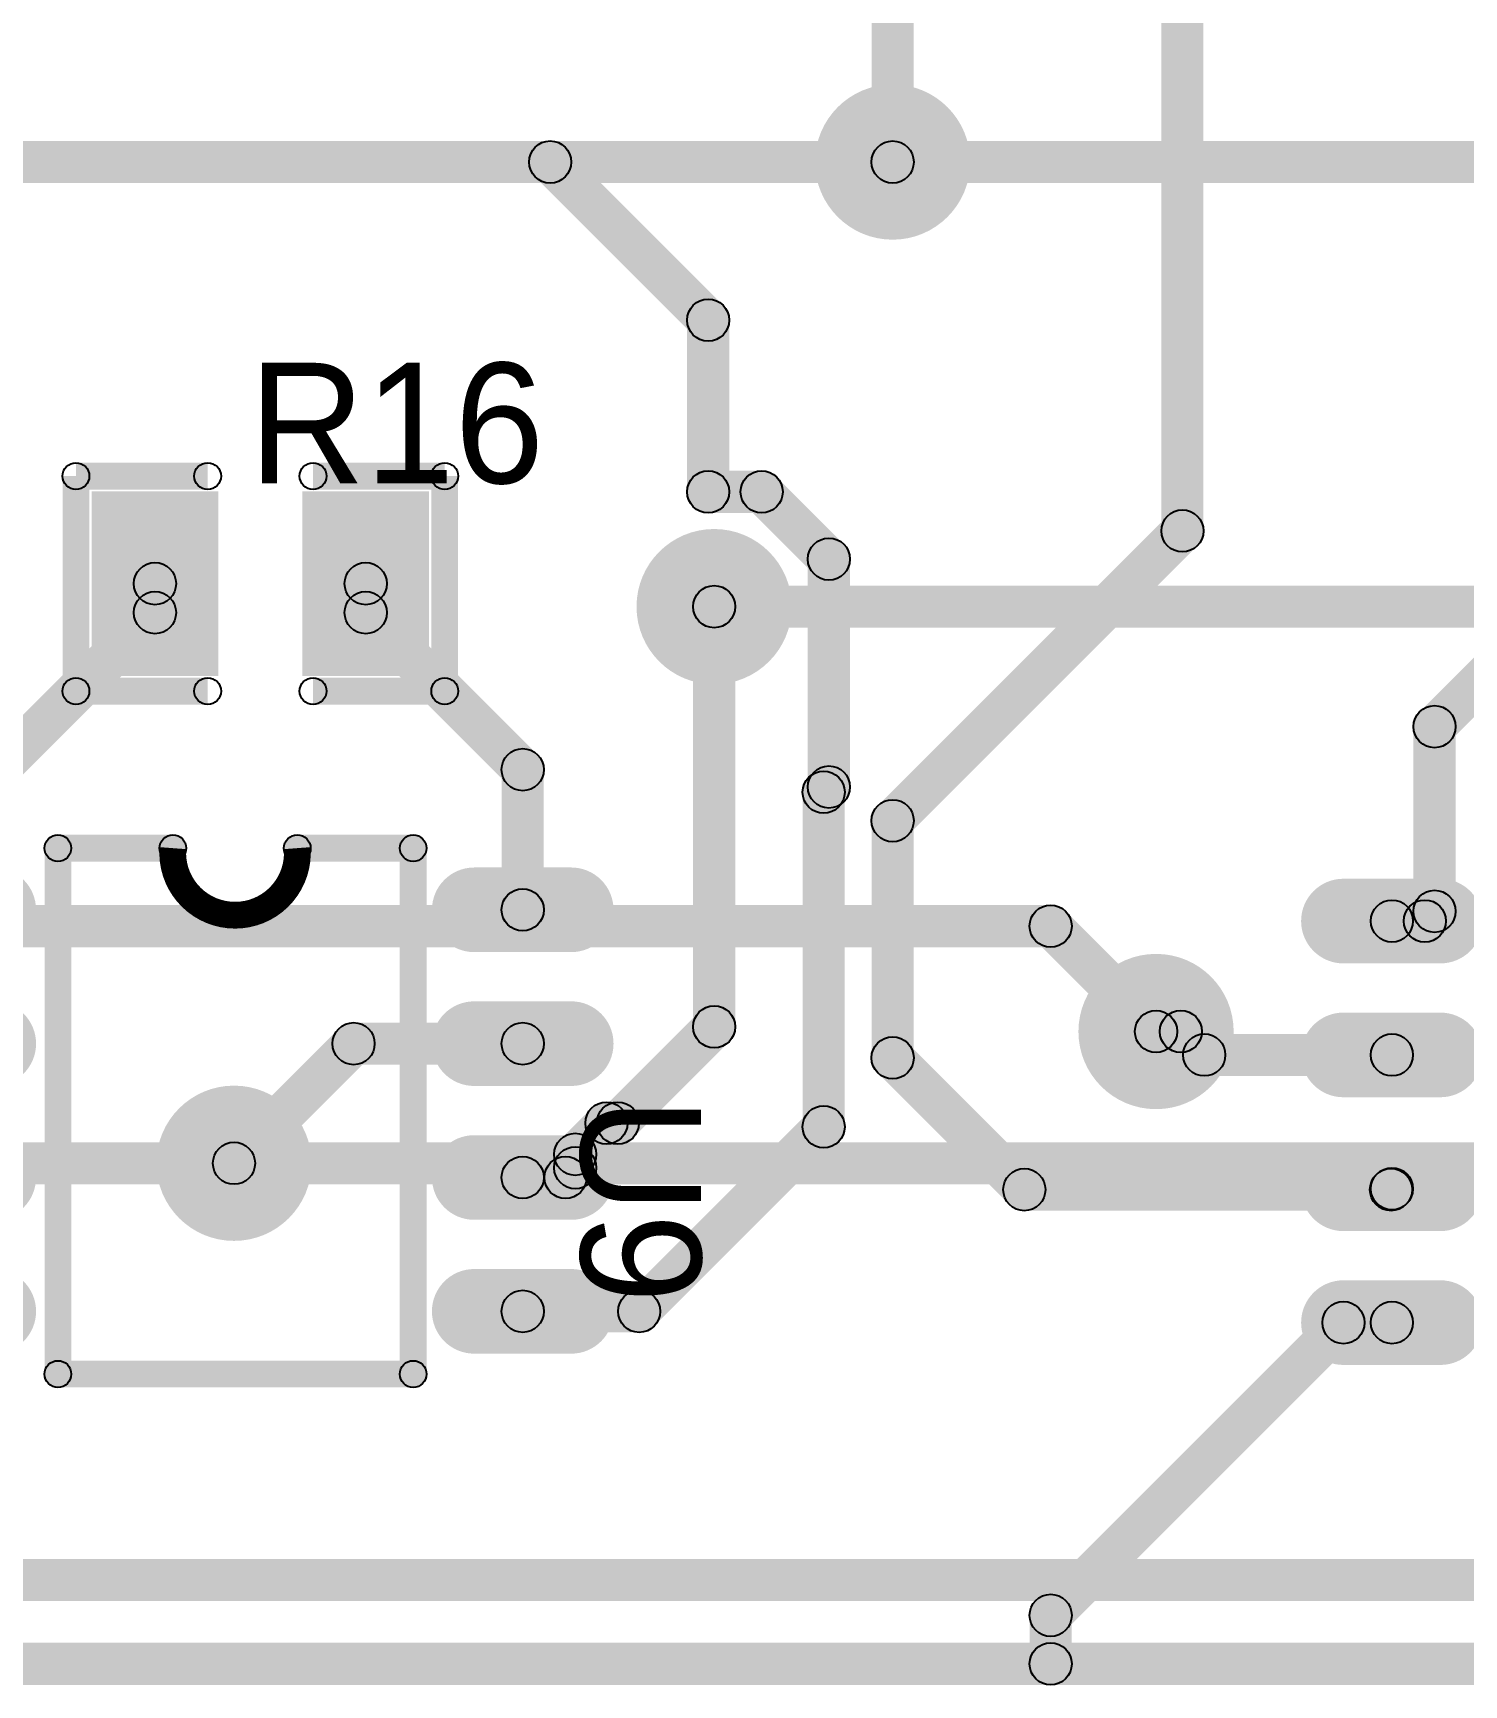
# Model space of a CAD drawing. Header units: millimetres. Extents: x 1.24 to 8.03, y 2.12 to 7.05.
# Drawn here: x 4.443 to 4.977, y 5.219 to 5.836 of the extents above; entities that cross this region are included whole.
import ezdxf

# ---------------------------------------------------------------- set-up
doc = ezdxf.new("R2010")
doc.units = ezdxf.units.MM
doc.header["$MEASUREMENT"] = 0
for name, color, linetype in [('BottomLayer', 5, 'Continuous'), ('BottomSolder', 6, 'Continuous'), ('TopLayer', 1, 'Continuous'), ('TopOverlay', 2, 'Continuous'), ('TopPaste', 8, 'Continuous'), ('TopSolder', 216, 'Continuous'), ('ViaHoleLayer', 16, 'Continuous')]:
    doc.layers.add(name, color=color, linetype=linetype)

# ---------------------------------------------------------------- blocks, each defined once
blk = doc.blocks.new('SOIC_8_L5_0_W4_0_P1_27_LS6_0_BL_7')
at = {"layer": 'TopLayer'}
h = blk.add_hatch(color=1, dxfattribs=at)
edge = h.paths.add_edge_path()
edge.add_arc((-0.075, 0.125984), 0.011811, 0, 180)
edge.add_line((-0.086811, 0.125984), (-0.086811, 0.089763))
edge.add_arc((-0.075, 0.089763), 0.011811, 180, 360)
edge.add_line((-0.063189, 0.089763), (-0.063189, 0.125984))
h = blk.add_hatch(color=1, dxfattribs=at)
edge = h.paths.add_edge_path()
edge.add_arc((-0.025, 0.125984), 0.011811, 0, 180)
edge.add_line((-0.036811, 0.125984), (-0.036811, 0.089763))
edge.add_arc((-0.025, 0.089763), 0.011811, 180, 360)
edge.add_line((-0.013189, 0.089763), (-0.013189, 0.125984))
h = blk.add_hatch(color=1, dxfattribs=at)
edge = h.paths.add_edge_path()
edge.add_arc((0.025, 0.125984), 0.011811, 0, 180)
edge.add_line((0.013189, 0.125984), (0.013189, 0.089763))
edge.add_arc((0.025, 0.089763), 0.011811, 180, 360)
edge.add_line((0.036811, 0.089763), (0.036811, 0.125984))
h = blk.add_hatch(color=1, dxfattribs=at)
edge = h.paths.add_edge_path()
edge.add_arc((0.075, 0.125984), 0.011811, 0, 180)
edge.add_line((0.063189, 0.125984), (0.063189, 0.089763))
edge.add_arc((0.075, 0.089763), 0.011811, 180, 360)
edge.add_line((0.086811, 0.089763), (0.086811, 0.125984))
h = blk.add_hatch(color=1, dxfattribs=at)
edge = h.paths.add_edge_path()
edge.add_arc((-0.075, -0.089763), 0.011811, 0, 180)
edge.add_line((-0.086811, -0.089763), (-0.086811, -0.125984))
edge.add_arc((-0.075, -0.125984), 0.011811, 180, 360)
edge.add_line((-0.063189, -0.125984), (-0.063189, -0.089763))
h = blk.add_hatch(color=1, dxfattribs=at)
edge = h.paths.add_edge_path()
edge.add_arc((-0.025, -0.089763), 0.011811, 0, 180)
edge.add_line((-0.036811, -0.089763), (-0.036811, -0.125984))
edge.add_arc((-0.025, -0.125984), 0.011811, 180, 360)
edge.add_line((-0.013189, -0.125984), (-0.013189, -0.089763))
h = blk.add_hatch(color=1, dxfattribs=at)
edge = h.paths.add_edge_path()
edge.add_arc((0.025, -0.089763), 0.011811, 0, 180)
edge.add_line((0.013189, -0.089763), (0.013189, -0.125984))
edge.add_arc((0.025, -0.125984), 0.011811, 180, 360)
edge.add_line((0.036811, -0.125984), (0.036811, -0.089763))
h = blk.add_hatch(color=1, dxfattribs=at)
edge = h.paths.add_edge_path()
edge.add_arc((0.075, -0.089763), 0.011811, 0, 180)
edge.add_line((0.063189, -0.089763), (0.063189, -0.125984))
edge.add_arc((0.075, -0.125984), 0.011811, 180, 360)
edge.add_line((0.086811, -0.125984), (0.086811, -0.089763))
at = {"layer": 'TopOverlay'}
h = blk.add_hatch(color=2, dxfattribs=at)
edge = h.paths.add_edge_path()
edge.add_arc((-0.098031, 0.066929), 0.005, 0, 360)
h = blk.add_hatch(color=2, dxfattribs=at)
edge = h.paths.add_edge_path()
edge.add_arc((-0.098031, 0.066929), 0.005, 0, 360)
for points in [[(0.098425, 0.071929), (0.098425, 0.061929), (-0.098031, 0.061929), (-0.098031, 0.071929)], [(-0.093031, 0.023622), (-0.103031, 0.023622), (-0.103031, 0.066929), (-0.093031, 0.066929)], [(0.103425, -0.065797), (0.093425, -0.065797), (0.093425, 0.066929), (0.103425, 0.066929)], [(-0.093031, -0.065797), (-0.103031, -0.065797), (-0.103031, -0.022835), (-0.093031, -0.022835)], [(0.098425, -0.060797), (0.098425, -0.070797), (-0.098031, -0.070797), (-0.098031, -0.060797)]]:
    blk.add_hatch(color=2, dxfattribs=at).paths.add_polyline_path(points)
h = blk.add_hatch(color=2, dxfattribs=at)
edge = h.paths.add_edge_path()
edge.add_arc((0.098425, 0.066929), 0.005, 0, 360)
h = blk.add_hatch(color=2, dxfattribs=at)
edge = h.paths.add_edge_path()
edge.add_arc((0.098425, 0.066929), 0.005, 0, 360)
h = blk.add_hatch(color=2, dxfattribs=at)
edge = h.paths.add_edge_path()
edge.add_arc((-0.098031, 0.023622), 0.005, 0, 360)
h = blk.add_hatch(color=2, dxfattribs=at)
edge = h.paths.add_edge_path()
edge.add_arc((-0.098031, 0.023622), 0.005, 0, 360)
h = blk.add_hatch(color=2, dxfattribs=at)
edge = h.paths.add_edge_path()
edge.add_arc((-0.098031, -0.022835), 0.005, 0, 360)
h = blk.add_hatch(color=2, dxfattribs=at)
edge = h.paths.add_edge_path()
edge.add_arc((-0.098031, -0.022835), 0.005, 0, 360)
h = blk.add_hatch(color=2, dxfattribs=at)
edge = h.paths.add_edge_path()
edge.add_arc((-0.098031, -0.065797), 0.005, 0, 360)
h = blk.add_hatch(color=2, dxfattribs=at)
edge = h.paths.add_edge_path()
edge.add_arc((-0.098031, -0.065797), 0.005, 0, 360)
h = blk.add_hatch(color=2, dxfattribs=at)
edge = h.paths.add_edge_path()
edge.add_arc((0.098425, -0.065797), 0.005, 0, 360)
h = blk.add_hatch(color=2, dxfattribs=at)
edge = h.paths.add_edge_path()
edge.add_arc((0.098425, -0.065797), 0.005, 0, 360)
at = {"layer": 'TopPaste'}
h = blk.add_hatch(color=8, dxfattribs=at)
edge = h.paths.add_edge_path()
edge.add_arc((-0.075, 0.125984), 0.011811, 0, 180)
edge.add_line((-0.086811, 0.125984), (-0.086811, 0.089763))
edge.add_arc((-0.075, 0.089763), 0.011811, 180, 360)
edge.add_line((-0.063189, 0.089763), (-0.063189, 0.125984))
h = blk.add_hatch(color=8, dxfattribs=at)
edge = h.paths.add_edge_path()
edge.add_arc((-0.025, 0.125984), 0.011811, 0, 180)
edge.add_line((-0.036811, 0.125984), (-0.036811, 0.089763))
edge.add_arc((-0.025, 0.089763), 0.011811, 180, 360)
edge.add_line((-0.013189, 0.089763), (-0.013189, 0.125984))
h = blk.add_hatch(color=8, dxfattribs=at)
edge = h.paths.add_edge_path()
edge.add_arc((0.025, 0.125984), 0.011811, 0, 180)
edge.add_line((0.013189, 0.125984), (0.013189, 0.089763))
edge.add_arc((0.025, 0.089763), 0.011811, 180, 360)
edge.add_line((0.036811, 0.089763), (0.036811, 0.125984))
h = blk.add_hatch(color=8, dxfattribs=at)
edge = h.paths.add_edge_path()
edge.add_arc((0.075, 0.125984), 0.011811, 0, 180)
edge.add_line((0.063189, 0.125984), (0.063189, 0.089763))
edge.add_arc((0.075, 0.089763), 0.011811, 180, 360)
edge.add_line((0.086811, 0.089763), (0.086811, 0.125984))
h = blk.add_hatch(color=8, dxfattribs=at)
edge = h.paths.add_edge_path()
edge.add_arc((-0.075, -0.089763), 0.011811, 0, 180)
edge.add_line((-0.086811, -0.089763), (-0.086811, -0.125984))
edge.add_arc((-0.075, -0.125984), 0.011811, 180, 360)
edge.add_line((-0.063189, -0.125984), (-0.063189, -0.089763))
h = blk.add_hatch(color=8, dxfattribs=at)
edge = h.paths.add_edge_path()
edge.add_arc((-0.025, -0.089763), 0.011811, 0, 180)
edge.add_line((-0.036811, -0.089763), (-0.036811, -0.125984))
edge.add_arc((-0.025, -0.125984), 0.011811, 180, 360)
edge.add_line((-0.013189, -0.125984), (-0.013189, -0.089763))
h = blk.add_hatch(color=8, dxfattribs=at)
edge = h.paths.add_edge_path()
edge.add_arc((0.025, -0.089763), 0.011811, 0, 180)
edge.add_line((0.013189, -0.089763), (0.013189, -0.125984))
edge.add_arc((0.025, -0.125984), 0.011811, 180, 360)
edge.add_line((0.036811, -0.125984), (0.036811, -0.089763))
h = blk.add_hatch(color=8, dxfattribs=at)
edge = h.paths.add_edge_path()
edge.add_arc((0.075, -0.089763), 0.011811, 0, 180)
edge.add_line((0.063189, -0.089763), (0.063189, -0.125984))
edge.add_arc((0.075, -0.125984), 0.011811, 180, 360)
edge.add_line((0.086811, -0.125984), (0.086811, -0.089763))
at = {"layer": 'TopSolder'}
h = blk.add_hatch(color=216, dxfattribs=at)
edge = h.paths.add_edge_path()
edge.add_arc((-0.075, 0.125984), 0.015811, 0, 180)
edge.add_line((-0.090811, 0.125984), (-0.090811, 0.089763))
edge.add_arc((-0.075, 0.089763), 0.015811, 180, 360)
edge.add_line((-0.059189, 0.089763), (-0.059189, 0.125984))
h = blk.add_hatch(color=216, dxfattribs=at)
edge = h.paths.add_edge_path()
edge.add_arc((-0.025, 0.125984), 0.015811, 0, 180)
edge.add_line((-0.040811, 0.125984), (-0.040811, 0.089763))
edge.add_arc((-0.025, 0.089763), 0.015811, 180, 360)
edge.add_line((-0.009189, 0.089763), (-0.009189, 0.125984))
h = blk.add_hatch(color=216, dxfattribs=at)
edge = h.paths.add_edge_path()
edge.add_arc((0.025, 0.125984), 0.015811, 0, 180)
edge.add_line((0.009189, 0.125984), (0.009189, 0.089763))
edge.add_arc((0.025, 0.089763), 0.015811, 180, 360)
edge.add_line((0.040811, 0.089763), (0.040811, 0.125984))
h = blk.add_hatch(color=216, dxfattribs=at)
edge = h.paths.add_edge_path()
edge.add_arc((0.075, 0.125984), 0.015811, 0, 180)
edge.add_line((0.059189, 0.125984), (0.059189, 0.089763))
edge.add_arc((0.075, 0.089763), 0.015811, 180, 360)
edge.add_line((0.090811, 0.089763), (0.090811, 0.125984))
h = blk.add_hatch(color=216, dxfattribs=at)
edge = h.paths.add_edge_path()
edge.add_arc((-0.075, -0.089763), 0.015811, 0, 180)
edge.add_line((-0.090811, -0.089763), (-0.090811, -0.125984))
edge.add_arc((-0.075, -0.125984), 0.015811, 180, 360)
edge.add_line((-0.059189, -0.125984), (-0.059189, -0.089763))
h = blk.add_hatch(color=216, dxfattribs=at)
edge = h.paths.add_edge_path()
edge.add_arc((-0.025, -0.089763), 0.015811, 0, 180)
edge.add_line((-0.040811, -0.089763), (-0.040811, -0.125984))
edge.add_arc((-0.025, -0.125984), 0.015811, 180, 360)
edge.add_line((-0.009189, -0.125984), (-0.009189, -0.089763))
h = blk.add_hatch(color=216, dxfattribs=at)
edge = h.paths.add_edge_path()
edge.add_arc((0.025, -0.089763), 0.015811, 0, 180)
edge.add_line((0.009189, -0.089763), (0.009189, -0.125984))
edge.add_arc((0.025, -0.125984), 0.015811, 180, 360)
edge.add_line((0.040811, -0.125984), (0.040811, -0.089763))
h = blk.add_hatch(color=216, dxfattribs=at)
edge = h.paths.add_edge_path()
edge.add_arc((0.075, -0.089763), 0.015811, 0, 180)
edge.add_line((0.059189, -0.089763), (0.059189, -0.125984))
edge.add_arc((0.075, -0.125984), 0.015811, 180, 360)
edge.add_line((0.090811, -0.125984), (0.090811, -0.089763))
at = {"layer": 'TopOverlay', "const_width": 0.01}
blk.add_lwpolyline([(-0.098031, 0.023622, -1.0785851), (-0.098031, -0.022835)], format="xyb", dxfattribs=at)
at = {"layer": 'TopOverlay'}
for centre in [(-0.098031, 0.066929), (-0.098031, 0.066929), (0.098425, 0.066929), (0.098425, 0.066929), (-0.098031, 0.023622), (-0.098031, 0.023622), (-0.098031, -0.022835), (-0.098031, -0.022835), (-0.098031, -0.065797), (-0.098031, -0.065797), (0.098425, -0.065797), (0.098425, -0.065797)]:
    blk.add_circle(centre, 0.005, dxfattribs=at)
blk = doc.blocks.new('SOIC_8_L5_0_W4_0_P1_27_LS6_0_BL_8')
at = {"layer": 'TopLayer'}
h = blk.add_hatch(color=1, dxfattribs=at)
edge = h.paths.add_edge_path()
edge.add_arc((-0.075, 0.125984), 0.011811, 0, 180)
edge.add_line((-0.086811, 0.125984), (-0.086811, 0.089763))
edge.add_arc((-0.075, 0.089763), 0.011811, 180, 360)
edge.add_line((-0.063189, 0.089763), (-0.063189, 0.125984))
h = blk.add_hatch(color=1, dxfattribs=at)
edge = h.paths.add_edge_path()
edge.add_arc((-0.025, 0.125984), 0.011811, 0, 180)
edge.add_line((-0.036811, 0.125984), (-0.036811, 0.089763))
edge.add_arc((-0.025, 0.089763), 0.011811, 180, 360)
edge.add_line((-0.013189, 0.089763), (-0.013189, 0.125984))
h = blk.add_hatch(color=1, dxfattribs=at)
edge = h.paths.add_edge_path()
edge.add_arc((0.025, 0.125984), 0.011811, 0, 180)
edge.add_line((0.013189, 0.125984), (0.013189, 0.089763))
edge.add_arc((0.025, 0.089763), 0.011811, 180, 360)
edge.add_line((0.036811, 0.089763), (0.036811, 0.125984))
h = blk.add_hatch(color=1, dxfattribs=at)
edge = h.paths.add_edge_path()
edge.add_arc((0.075, 0.125984), 0.011811, 0, 180)
edge.add_line((0.063189, 0.125984), (0.063189, 0.089763))
edge.add_arc((0.075, 0.089763), 0.011811, 180, 360)
edge.add_line((0.086811, 0.089763), (0.086811, 0.125984))
h = blk.add_hatch(color=1, dxfattribs=at)
edge = h.paths.add_edge_path()
edge.add_arc((-0.075, -0.089763), 0.011811, 0, 180)
edge.add_line((-0.086811, -0.089763), (-0.086811, -0.125984))
edge.add_arc((-0.075, -0.125984), 0.011811, 180, 360)
edge.add_line((-0.063189, -0.125984), (-0.063189, -0.089763))
h = blk.add_hatch(color=1, dxfattribs=at)
edge = h.paths.add_edge_path()
edge.add_arc((-0.025, -0.089763), 0.011811, 0, 180)
edge.add_line((-0.036811, -0.089763), (-0.036811, -0.125984))
edge.add_arc((-0.025, -0.125984), 0.011811, 180, 360)
edge.add_line((-0.013189, -0.125984), (-0.013189, -0.089763))
h = blk.add_hatch(color=1, dxfattribs=at)
edge = h.paths.add_edge_path()
edge.add_arc((0.025, -0.089763), 0.011811, 0, 180)
edge.add_line((0.013189, -0.089763), (0.013189, -0.125984))
edge.add_arc((0.025, -0.125984), 0.011811, 180, 360)
edge.add_line((0.036811, -0.125984), (0.036811, -0.089763))
h = blk.add_hatch(color=1, dxfattribs=at)
edge = h.paths.add_edge_path()
edge.add_arc((0.075, -0.089763), 0.011811, 0, 180)
edge.add_line((0.063189, -0.089763), (0.063189, -0.125984))
edge.add_arc((0.075, -0.125984), 0.011811, 180, 360)
edge.add_line((0.086811, -0.125984), (0.086811, -0.089763))
at = {"layer": 'TopOverlay'}
h = blk.add_hatch(color=2, dxfattribs=at)
edge = h.paths.add_edge_path()
edge.add_arc((-0.098031, 0.066929), 0.005, 0, 360)
h = blk.add_hatch(color=2, dxfattribs=at)
edge = h.paths.add_edge_path()
edge.add_arc((-0.098031, 0.066929), 0.005, 0, 360)
for points in [[(0.098425, 0.071929), (0.098425, 0.061929), (-0.098031, 0.061929), (-0.098031, 0.071929)], [(-0.093031, 0.023622), (-0.103031, 0.023622), (-0.103031, 0.066929), (-0.093031, 0.066929)], [(0.103425, -0.065797), (0.093425, -0.065797), (0.093425, 0.066929), (0.103425, 0.066929)], [(-0.093031, -0.065797), (-0.103031, -0.065797), (-0.103031, -0.022835), (-0.093031, -0.022835)], [(0.098425, -0.060797), (0.098425, -0.070797), (-0.098031, -0.070797), (-0.098031, -0.060797)]]:
    blk.add_hatch(color=2, dxfattribs=at).paths.add_polyline_path(points)
h = blk.add_hatch(color=2, dxfattribs=at)
edge = h.paths.add_edge_path()
edge.add_arc((0.098425, 0.066929), 0.005, 0, 360)
h = blk.add_hatch(color=2, dxfattribs=at)
edge = h.paths.add_edge_path()
edge.add_arc((0.098425, 0.066929), 0.005, 0, 360)
h = blk.add_hatch(color=2, dxfattribs=at)
edge = h.paths.add_edge_path()
edge.add_arc((-0.098031, 0.023622), 0.005, 0, 360)
h = blk.add_hatch(color=2, dxfattribs=at)
edge = h.paths.add_edge_path()
edge.add_arc((-0.098031, 0.023622), 0.005, 0, 360)
h = blk.add_hatch(color=2, dxfattribs=at)
edge = h.paths.add_edge_path()
edge.add_arc((-0.098031, -0.022835), 0.005, 0, 360)
h = blk.add_hatch(color=2, dxfattribs=at)
edge = h.paths.add_edge_path()
edge.add_arc((-0.098031, -0.022835), 0.005, 0, 360)
h = blk.add_hatch(color=2, dxfattribs=at)
edge = h.paths.add_edge_path()
edge.add_arc((-0.098031, -0.065797), 0.005, 0, 360)
h = blk.add_hatch(color=2, dxfattribs=at)
edge = h.paths.add_edge_path()
edge.add_arc((-0.098031, -0.065797), 0.005, 0, 360)
h = blk.add_hatch(color=2, dxfattribs=at)
edge = h.paths.add_edge_path()
edge.add_arc((0.098425, -0.065797), 0.005, 0, 360)
h = blk.add_hatch(color=2, dxfattribs=at)
edge = h.paths.add_edge_path()
edge.add_arc((0.098425, -0.065797), 0.005, 0, 360)
at = {"layer": 'TopPaste'}
h = blk.add_hatch(color=8, dxfattribs=at)
edge = h.paths.add_edge_path()
edge.add_arc((-0.075, 0.125984), 0.011811, 0, 180)
edge.add_line((-0.086811, 0.125984), (-0.086811, 0.089763))
edge.add_arc((-0.075, 0.089763), 0.011811, 180, 360)
edge.add_line((-0.063189, 0.089763), (-0.063189, 0.125984))
h = blk.add_hatch(color=8, dxfattribs=at)
edge = h.paths.add_edge_path()
edge.add_arc((-0.025, 0.125984), 0.011811, 0, 180)
edge.add_line((-0.036811, 0.125984), (-0.036811, 0.089763))
edge.add_arc((-0.025, 0.089763), 0.011811, 180, 360)
edge.add_line((-0.013189, 0.089763), (-0.013189, 0.125984))
h = blk.add_hatch(color=8, dxfattribs=at)
edge = h.paths.add_edge_path()
edge.add_arc((0.025, 0.125984), 0.011811, 0, 180)
edge.add_line((0.013189, 0.125984), (0.013189, 0.089763))
edge.add_arc((0.025, 0.089763), 0.011811, 180, 360)
edge.add_line((0.036811, 0.089763), (0.036811, 0.125984))
h = blk.add_hatch(color=8, dxfattribs=at)
edge = h.paths.add_edge_path()
edge.add_arc((0.075, 0.125984), 0.011811, 0, 180)
edge.add_line((0.063189, 0.125984), (0.063189, 0.089763))
edge.add_arc((0.075, 0.089763), 0.011811, 180, 360)
edge.add_line((0.086811, 0.089763), (0.086811, 0.125984))
h = blk.add_hatch(color=8, dxfattribs=at)
edge = h.paths.add_edge_path()
edge.add_arc((-0.075, -0.089763), 0.011811, 0, 180)
edge.add_line((-0.086811, -0.089763), (-0.086811, -0.125984))
edge.add_arc((-0.075, -0.125984), 0.011811, 180, 360)
edge.add_line((-0.063189, -0.125984), (-0.063189, -0.089763))
h = blk.add_hatch(color=8, dxfattribs=at)
edge = h.paths.add_edge_path()
edge.add_arc((-0.025, -0.089763), 0.011811, 0, 180)
edge.add_line((-0.036811, -0.089763), (-0.036811, -0.125984))
edge.add_arc((-0.025, -0.125984), 0.011811, 180, 360)
edge.add_line((-0.013189, -0.125984), (-0.013189, -0.089763))
h = blk.add_hatch(color=8, dxfattribs=at)
edge = h.paths.add_edge_path()
edge.add_arc((0.025, -0.089763), 0.011811, 0, 180)
edge.add_line((0.013189, -0.089763), (0.013189, -0.125984))
edge.add_arc((0.025, -0.125984), 0.011811, 180, 360)
edge.add_line((0.036811, -0.125984), (0.036811, -0.089763))
h = blk.add_hatch(color=8, dxfattribs=at)
edge = h.paths.add_edge_path()
edge.add_arc((0.075, -0.089763), 0.011811, 0, 180)
edge.add_line((0.063189, -0.089763), (0.063189, -0.125984))
edge.add_arc((0.075, -0.125984), 0.011811, 180, 360)
edge.add_line((0.086811, -0.125984), (0.086811, -0.089763))
at = {"layer": 'TopSolder'}
h = blk.add_hatch(color=216, dxfattribs=at)
edge = h.paths.add_edge_path()
edge.add_arc((-0.075, 0.125984), 0.015811, 0, 180)
edge.add_line((-0.090811, 0.125984), (-0.090811, 0.089763))
edge.add_arc((-0.075, 0.089763), 0.015811, 180, 360)
edge.add_line((-0.059189, 0.089763), (-0.059189, 0.125984))
h = blk.add_hatch(color=216, dxfattribs=at)
edge = h.paths.add_edge_path()
edge.add_arc((-0.025, 0.125984), 0.015811, 0, 180)
edge.add_line((-0.040811, 0.125984), (-0.040811, 0.089763))
edge.add_arc((-0.025, 0.089763), 0.015811, 180, 360)
edge.add_line((-0.009189, 0.089763), (-0.009189, 0.125984))
h = blk.add_hatch(color=216, dxfattribs=at)
edge = h.paths.add_edge_path()
edge.add_arc((0.025, 0.125984), 0.015811, 0, 180)
edge.add_line((0.009189, 0.125984), (0.009189, 0.089763))
edge.add_arc((0.025, 0.089763), 0.015811, 180, 360)
edge.add_line((0.040811, 0.089763), (0.040811, 0.125984))
h = blk.add_hatch(color=216, dxfattribs=at)
edge = h.paths.add_edge_path()
edge.add_arc((0.075, 0.125984), 0.015811, 0, 180)
edge.add_line((0.059189, 0.125984), (0.059189, 0.089763))
edge.add_arc((0.075, 0.089763), 0.015811, 180, 360)
edge.add_line((0.090811, 0.089763), (0.090811, 0.125984))
h = blk.add_hatch(color=216, dxfattribs=at)
edge = h.paths.add_edge_path()
edge.add_arc((-0.075, -0.089763), 0.015811, 0, 180)
edge.add_line((-0.090811, -0.089763), (-0.090811, -0.125984))
edge.add_arc((-0.075, -0.125984), 0.015811, 180, 360)
edge.add_line((-0.059189, -0.125984), (-0.059189, -0.089763))
h = blk.add_hatch(color=216, dxfattribs=at)
edge = h.paths.add_edge_path()
edge.add_arc((-0.025, -0.089763), 0.015811, 0, 180)
edge.add_line((-0.040811, -0.089763), (-0.040811, -0.125984))
edge.add_arc((-0.025, -0.125984), 0.015811, 180, 360)
edge.add_line((-0.009189, -0.125984), (-0.009189, -0.089763))
h = blk.add_hatch(color=216, dxfattribs=at)
edge = h.paths.add_edge_path()
edge.add_arc((0.025, -0.089763), 0.015811, 0, 180)
edge.add_line((0.009189, -0.089763), (0.009189, -0.125984))
edge.add_arc((0.025, -0.125984), 0.015811, 180, 360)
edge.add_line((0.040811, -0.125984), (0.040811, -0.089763))
h = blk.add_hatch(color=216, dxfattribs=at)
edge = h.paths.add_edge_path()
edge.add_arc((0.075, -0.089763), 0.015811, 0, 180)
edge.add_line((0.059189, -0.089763), (0.059189, -0.125984))
edge.add_arc((0.075, -0.125984), 0.015811, 180, 360)
edge.add_line((0.090811, -0.125984), (0.090811, -0.089763))
at = {"layer": 'TopOverlay', "const_width": 0.01}
blk.add_lwpolyline([(-0.098031, 0.023622, -1.0785851), (-0.098031, -0.022835)], format="xyb", dxfattribs=at)
at = {"layer": 'TopOverlay'}
for centre in [(-0.098031, 0.066929), (-0.098031, 0.066929), (0.098425, 0.066929), (0.098425, 0.066929), (-0.098031, 0.023622), (-0.098031, 0.023622), (-0.098031, -0.022835), (-0.098031, -0.022835), (-0.098031, -0.065797), (-0.098031, -0.065797), (0.098425, -0.065797), (0.098425, -0.065797)]:
    blk.add_circle(centre, 0.005, dxfattribs=at)
blk = doc.blocks.new('R0805_63')
at = {"layer": 'TopLayer'}
for points in [[(-0.05906, 0.03051), (-0.01969, 0.03051), (-0.01969, -0.03051), (-0.05906, -0.03051)], [(0.01968, 0.03051), (0.05905, 0.03051), (0.05905, -0.03051), (0.01968, -0.03051)]]:
    blk.add_hatch(color=1, dxfattribs=at).paths.add_polyline_path(points)
at = {"layer": 'TopOverlay'}
h = blk.add_hatch(color=2, dxfattribs=at)
edge = h.paths.add_edge_path()
edge.add_arc((-0.0689, 0.04016), 0.005, 0, 360)
h = blk.add_hatch(color=2, dxfattribs=at)
edge = h.paths.add_edge_path()
edge.add_arc((-0.0689, 0.04016), 0.005, 0, 360)
for points in [[(-0.0689, 0.03516), (-0.0689, 0.04516), (-0.01969, 0.04516), (-0.01969, 0.03516)], [(0.01968, 0.03516), (0.01968, 0.04516), (0.0689, 0.04516), (0.0689, 0.03516)], [(-0.0739, 0.04016), (-0.0639, 0.04016), (-0.0639, -0.04016), (-0.0739, -0.04016)], [(0.0739, -0.04016), (0.0639, -0.04016), (0.0639, 0.04016), (0.0739, 0.04016)], [(-0.0689, -0.04516), (-0.0689, -0.03516), (-0.01969, -0.03516), (-0.01969, -0.04516)], [(0.01968, -0.04516), (0.01968, -0.03516), (0.0689, -0.03516), (0.0689, -0.04516)]]:
    blk.add_hatch(color=2, dxfattribs=at).paths.add_polyline_path(points)
h = blk.add_hatch(color=2, dxfattribs=at)
edge = h.paths.add_edge_path()
edge.add_arc((-0.01969, 0.04016), 0.005, 0, 360)
h = blk.add_hatch(color=2, dxfattribs=at)
edge = h.paths.add_edge_path()
edge.add_arc((0.01968, 0.04016), 0.005, 0, 360)
h = blk.add_hatch(color=2, dxfattribs=at)
edge = h.paths.add_edge_path()
edge.add_arc((0.0689, 0.04016), 0.005, 0, 360)
h = blk.add_hatch(color=2, dxfattribs=at)
edge = h.paths.add_edge_path()
edge.add_arc((0.0689, 0.04016), 0.005, 0, 360)
h = blk.add_hatch(color=2, dxfattribs=at)
edge = h.paths.add_edge_path()
edge.add_arc((-0.0689, -0.04016), 0.005, 0, 360)
h = blk.add_hatch(color=2, dxfattribs=at)
edge = h.paths.add_edge_path()
edge.add_arc((-0.0689, -0.04016), 0.005, 0, 360)
h = blk.add_hatch(color=2, dxfattribs=at)
edge = h.paths.add_edge_path()
edge.add_arc((-0.01969, -0.04016), 0.005, 0, 360)
h = blk.add_hatch(color=2, dxfattribs=at)
edge = h.paths.add_edge_path()
edge.add_arc((0.01968, -0.04016), 0.005, 0, 360)
h = blk.add_hatch(color=2, dxfattribs=at)
edge = h.paths.add_edge_path()
edge.add_arc((0.0689, -0.04016), 0.005, 0, 360)
h = blk.add_hatch(color=2, dxfattribs=at)
edge = h.paths.add_edge_path()
edge.add_arc((0.0689, -0.04016), 0.005, 0, 360)
at = {"layer": 'TopPaste'}
for points in [[(-0.05906, 0.03051), (-0.01969, 0.03051), (-0.01969, -0.03051), (-0.05906, -0.03051)], [(0.01968, 0.03051), (0.05905, 0.03051), (0.05905, -0.03051), (0.01968, -0.03051)]]:
    blk.add_hatch(color=8, dxfattribs=at).paths.add_polyline_path(points)
at = {"layer": 'TopSolder'}
for points in [[(-0.06306, 0.03451), (-0.01569, 0.03451), (-0.01569, -0.03451), (-0.06306, -0.03451)], [(0.01568, 0.03451), (0.06305, 0.03451), (0.06305, -0.03451), (0.01568, -0.03451)]]:
    blk.add_hatch(color=216, dxfattribs=at).paths.add_polyline_path(points)
at = {"layer": 'TopOverlay'}
for centre in [(-0.0689, 0.04016), (-0.0689, 0.04016), (-0.01969, 0.04016), (0.01968, 0.04016), (0.0689, 0.04016), (0.0689, 0.04016), (-0.0689, -0.04016), (-0.0689, -0.04016), (-0.01969, -0.04016), (0.01968, -0.04016), (0.0689, -0.04016), (0.0689, -0.04016)]:
    blk.add_circle(centre, 0.005, dxfattribs=at)

msp = doc.modelspace()

# ---------------------------------------------------------------- hatches: boundary and pattern name
at = {"layer": 'BottomLayer'}
for points in [[(4.77165, 5.7874), (4.75591, 5.7874), (4.75591, 5.90551), (4.77165, 5.90551)], [(4.76378, 5.77953), (4.76378, 5.79528), (5.31496, 5.79528), (5.31496, 5.77953)], [(4.6971, 5.61344), (4.6971, 5.62919), (5.37741, 5.62919), (5.37741, 5.61344)], [(4.2815, 5.49409), (4.2815, 5.50984), (4.82283, 5.50984), (4.82283, 5.49409)], [(4.81727, 5.4964), (4.8284, 5.50754), (4.86777, 5.46817), (4.85664, 5.45703)], [(4.31074, 5.40551), (4.31074, 5.42126), (4.51772, 5.42126), (4.51772, 5.40551)], [(4.51772, 5.40551), (4.51772, 5.42126), (5.05906, 5.42126), (5.05906, 5.40551)], [(3.11763, 5.24986), (3.11763, 5.26561), (5.24789, 5.26561), (5.24789, 5.24986)]]:
    msp.add_hatch(color=5, dxfattribs=at).paths.add_polyline_path(points)
h = msp.add_hatch(color=5, dxfattribs=at)
edge = h.paths.add_edge_path()
edge.add_arc((4.76378, 5.7874), 0.025, 0, 360)
h = msp.add_hatch(color=5, dxfattribs=at)
edge = h.paths.add_edge_path()
edge.add_arc((4.76378, 5.7874), 0.00787, 0, 360)
h = msp.add_hatch(color=5, dxfattribs=at)
edge = h.paths.add_edge_path()
edge.add_arc((4.76378, 5.7874), 0.00787, 0, 360)
h = msp.add_hatch(color=5, dxfattribs=at)
edge = h.paths.add_edge_path()
edge.add_arc((4.6971, 5.62132), 0.025, 0, 360)
h = msp.add_hatch(color=5, dxfattribs=at)
edge = h.paths.add_edge_path()
edge.add_arc((4.6971, 5.62132), 0.00787, 0, 360)
h = msp.add_hatch(color=5, dxfattribs=at)
edge = h.paths.add_edge_path()
edge.add_arc((4.82283, 5.50197), 0.00787, 0, 360)
h = msp.add_hatch(color=5, dxfattribs=at)
edge = h.paths.add_edge_path()
edge.add_arc((4.82283, 5.50197), 0.00787, 0, 360)
h = msp.add_hatch(color=5, dxfattribs=at)
edge = h.paths.add_edge_path()
edge.add_arc((4.8622, 5.4626), 0.025, 0, 360)
h = msp.add_hatch(color=5, dxfattribs=at)
edge = h.paths.add_edge_path()
edge.add_arc((4.8622, 5.4626), 0.00787, 0, 360)
h = msp.add_hatch(color=5, dxfattribs=at)
edge = h.paths.add_edge_path()
edge.add_arc((4.51772, 5.41339), 0.025, 0, 360)
h = msp.add_hatch(color=5, dxfattribs=at)
edge = h.paths.add_edge_path()
edge.add_arc((4.51772, 5.41339), 0.00787, 0, 360)
h = msp.add_hatch(color=5, dxfattribs=at)
edge = h.paths.add_edge_path()
edge.add_arc((4.51772, 5.41339), 0.00787, 0, 360)
at = {"layer": 'BottomSolder'}
h = msp.add_hatch(color=6, dxfattribs=at)
edge = h.paths.add_edge_path()
edge.add_arc((4.76378, 5.7874), 0.029, 0, 360)
h = msp.add_hatch(color=6, dxfattribs=at)
edge = h.paths.add_edge_path()
edge.add_arc((4.6971, 5.62132), 0.029, 0, 360)
h = msp.add_hatch(color=6, dxfattribs=at)
edge = h.paths.add_edge_path()
edge.add_arc((4.8622, 5.4626), 0.029, 0, 360)
h = msp.add_hatch(color=6, dxfattribs=at)
edge = h.paths.add_edge_path()
edge.add_arc((4.51772, 5.41339), 0.029, 0, 360)
at = {"layer": 'TopLayer'}
for points in [[(4.87992, 5.64961), (4.86417, 5.64961), (4.86417, 5.8563), (4.87992, 5.8563)], [(4.17254, 5.77953), (4.17254, 5.79528), (4.63583, 5.79528), (4.63583, 5.77953)], [(4.63583, 5.77953), (4.63583, 5.79528), (4.76378, 5.79528), (4.76378, 5.77953)], [(4.63026, 5.78183), (4.64139, 5.79297), (4.70045, 5.73391), (4.68931, 5.72278)], [(4.70276, 5.66419), (4.68701, 5.66419), (4.68701, 5.72835), (4.70276, 5.72835)], [(4.69488, 5.65632), (4.69488, 5.67207), (4.71486, 5.67207), (4.71486, 5.65632)], [(4.7093, 5.65862), (4.72043, 5.66976), (4.74555, 5.64464), (4.73441, 5.63351)], [(4.76935, 5.53577), (4.75821, 5.54691), (4.86648, 5.65517), (4.87762, 5.64404)], [(4.74785, 5.55395), (4.7321, 5.55395), (4.7321, 5.63908), (4.74785, 5.63908)], [(4.49606, 5.61909), (4.48032, 5.61909), (4.48032, 5.62992), (4.49606, 5.62992)], [(4.5748, 5.61909), (4.55905, 5.61909), (4.55905, 5.62992), (4.5748, 5.62992)], [(4.41817, 5.53794), (4.40703, 5.54907), (4.48262, 5.62466), (4.49376, 5.61353)], [(4.56136, 5.61353), (4.5725, 5.62466), (4.63116, 5.566), (4.62002, 5.55487)], [(4.70498, 5.46436), (4.68923, 5.46436), (4.68923, 5.62132), (4.70498, 5.62132)], [(4.97182, 5.57092), (4.96069, 5.58206), (4.99148, 5.61285), (5.00262, 5.60172)], [(4.97413, 5.5075), (4.95838, 5.5075), (4.95838, 5.57649), (4.97413, 5.57649)], [(4.63346, 5.50807), (4.61772, 5.50807), (4.61772, 5.56043), (4.63346, 5.56043)], [(4.7436, 5.54644), (4.73246, 5.55757), (4.73441, 5.55952), (4.74555, 5.54838)], [(4.74591, 5.42701), (4.73016, 5.42701), (4.73016, 5.552), (4.74591, 5.552)], [(4.77165, 5.45276), (4.75591, 5.45276), (4.75591, 5.54134), (4.77165, 5.54134)], [(4.95032, 5.49599), (4.95032, 5.51173), (4.96262, 5.51173), (4.96262, 5.49599)], [(4.96818, 5.49829), (4.95705, 5.50943), (4.96069, 5.51306), (4.97182, 5.50193)], [(4.6667, 5.42282), (4.65557, 5.43395), (4.69154, 5.46992), (4.70267, 5.45879)], [(4.8622, 5.45472), (4.8622, 5.47047), (4.87147, 5.47047), (4.87147, 5.45472)], [(4.86591, 5.45703), (4.87704, 5.46817), (4.88578, 5.45943), (4.87464, 5.44829)], [(4.52328, 5.40782), (4.51215, 5.41895), (4.55683, 5.46364), (4.56797, 5.4525)], [(4.5624, 5.4502), (4.5624, 5.46594), (4.62559, 5.46594), (4.62559, 5.4502)], [(4.88021, 5.44599), (4.88021, 5.46173), (4.95032, 5.46173), (4.95032, 5.44599)], [(4.75821, 5.44719), (4.76935, 5.45832), (4.81856, 5.40911), (4.80742, 5.39798)], [(4.65078, 5.41116), (4.63964, 5.4223), (4.6513, 5.43395), (4.66243, 5.42282)], [(4.65686, 5.42051), (4.65686, 5.43626), (4.66113, 5.43626), (4.66113, 5.42051)], [(4.67466, 5.3525), (4.66353, 5.36364), (4.73246, 5.43258), (4.7436, 5.42144)], [(4.62559, 5.4002), (4.62559, 5.41594), (4.64157, 5.41594), (4.64157, 5.4002)], [(4.64714, 5.4025), (4.636, 5.41364), (4.63964, 5.41728), (4.65078, 5.40614)], [(4.65308, 5.41171), (4.63733, 5.41171), (4.63733, 5.41673), (4.65308, 5.41673)], [(4.81299, 5.39567), (4.81299, 5.41142), (4.95, 5.41142), (4.95, 5.39567)], [(4.95557, 5.39798), (4.94443, 5.40911), (4.94475, 5.40943), (4.95588, 5.39829)], [(4.62559, 5.3502), (4.62559, 5.36594), (4.66909, 5.36594), (4.66909, 5.3502)], [(4.8284, 5.23892), (4.81727, 5.25006), (4.92664, 5.35943), (4.93777, 5.34829)], [(4.93221, 5.34599), (4.93221, 5.36173), (4.95032, 5.36173), (4.95032, 5.34599)], [(4.83071, 5.22638), (4.81496, 5.22638), (4.81496, 5.24449), (4.83071, 5.24449)], [(4.26004, 5.2185), (4.26004, 5.23425), (4.82283, 5.23425), (4.82283, 5.2185)], [(4.82283, 5.2185), (4.82283, 5.23425), (5.38032, 5.23425), (5.38032, 5.2185)]]:
    msp.add_hatch(color=1, dxfattribs=at).paths.add_polyline_path(points)
h = msp.add_hatch(color=1, dxfattribs=at)
edge = h.paths.add_edge_path()
edge.add_arc((4.76378, 5.7874), 0.025, 0, 360)
h = msp.add_hatch(color=1, dxfattribs=at)
edge = h.paths.add_edge_path()
edge.add_arc((4.63583, 5.7874), 0.00787, 0, 360)
h = msp.add_hatch(color=1, dxfattribs=at)
edge = h.paths.add_edge_path()
edge.add_arc((4.63583, 5.7874), 0.00787, 0, 360)
h = msp.add_hatch(color=1, dxfattribs=at)
edge = h.paths.add_edge_path()
edge.add_arc((4.63583, 5.7874), 0.00787, 0, 360)
h = msp.add_hatch(color=1, dxfattribs=at)
edge = h.paths.add_edge_path()
edge.add_arc((4.76378, 5.7874), 0.00787, 0, 360)
h = msp.add_hatch(color=1, dxfattribs=at)
edge = h.paths.add_edge_path()
edge.add_arc((4.69488, 5.72835), 0.00787, 0, 360)
h = msp.add_hatch(color=1, dxfattribs=at)
edge = h.paths.add_edge_path()
edge.add_arc((4.69488, 5.72835), 0.00787, 0, 360)
h = msp.add_hatch(color=1, dxfattribs=at)
edge = h.paths.add_edge_path()
edge.add_arc((4.69488, 5.66419), 0.00787, 0, 360)
h = msp.add_hatch(color=1, dxfattribs=at)
edge = h.paths.add_edge_path()
edge.add_arc((4.69488, 5.66419), 0.00787, 0, 360)
h = msp.add_hatch(color=1, dxfattribs=at)
edge = h.paths.add_edge_path()
edge.add_arc((4.71486, 5.66419), 0.00787, 0, 360)
h = msp.add_hatch(color=1, dxfattribs=at)
edge = h.paths.add_edge_path()
edge.add_arc((4.71486, 5.66419), 0.00787, 0, 360)
h = msp.add_hatch(color=1, dxfattribs=at)
edge = h.paths.add_edge_path()
edge.add_arc((4.87205, 5.64961), 0.00787, 0, 360)
h = msp.add_hatch(color=1, dxfattribs=at)
edge = h.paths.add_edge_path()
edge.add_arc((4.87205, 5.64961), 0.00787, 0, 360)
h = msp.add_hatch(color=1, dxfattribs=at)
edge = h.paths.add_edge_path()
edge.add_arc((4.73998, 5.63908), 0.00787, 0, 360)
h = msp.add_hatch(color=1, dxfattribs=at)
edge = h.paths.add_edge_path()
edge.add_arc((4.73998, 5.63908), 0.00787, 0, 360)
h = msp.add_hatch(color=1, dxfattribs=at)
edge = h.paths.add_edge_path()
edge.add_arc((4.6971, 5.62132), 0.025, 0, 360)
h = msp.add_hatch(color=1, dxfattribs=at)
edge = h.paths.add_edge_path()
edge.add_arc((4.48819, 5.62992), 0.00787, 0, 360)
h = msp.add_hatch(color=1, dxfattribs=at)
edge = h.paths.add_edge_path()
edge.add_arc((4.56693, 5.62992), 0.00787, 0, 360)
h = msp.add_hatch(color=1, dxfattribs=at)
edge = h.paths.add_edge_path()
edge.add_arc((4.6971, 5.62132), 0.00787, 0, 360)
h = msp.add_hatch(color=1, dxfattribs=at)
edge = h.paths.add_edge_path()
edge.add_arc((4.48819, 5.61909), 0.00787, 0, 360)
h = msp.add_hatch(color=1, dxfattribs=at)
edge = h.paths.add_edge_path()
edge.add_arc((4.48819, 5.61909), 0.00787, 0, 360)
h = msp.add_hatch(color=1, dxfattribs=at)
edge = h.paths.add_edge_path()
edge.add_arc((4.56693, 5.61909), 0.00787, 0, 360)
h = msp.add_hatch(color=1, dxfattribs=at)
edge = h.paths.add_edge_path()
edge.add_arc((4.56693, 5.61909), 0.00787, 0, 360)
h = msp.add_hatch(color=1, dxfattribs=at)
edge = h.paths.add_edge_path()
edge.add_arc((4.96625, 5.57649), 0.00787, 0, 360)
h = msp.add_hatch(color=1, dxfattribs=at)
edge = h.paths.add_edge_path()
edge.add_arc((4.96625, 5.57649), 0.00787, 0, 360)
h = msp.add_hatch(color=1, dxfattribs=at)
edge = h.paths.add_edge_path()
edge.add_arc((4.62559, 5.56043), 0.00787, 0, 360)
h = msp.add_hatch(color=1, dxfattribs=at)
edge = h.paths.add_edge_path()
edge.add_arc((4.62559, 5.56043), 0.00787, 0, 360)
h = msp.add_hatch(color=1, dxfattribs=at)
edge = h.paths.add_edge_path()
edge.add_arc((4.73998, 5.55395), 0.00787, 0, 360)
h = msp.add_hatch(color=1, dxfattribs=at)
edge = h.paths.add_edge_path()
edge.add_arc((4.73998, 5.55395), 0.00787, 0, 360)
h = msp.add_hatch(color=1, dxfattribs=at)
edge = h.paths.add_edge_path()
edge.add_arc((4.73803, 5.552), 0.00787, 0, 360)
h = msp.add_hatch(color=1, dxfattribs=at)
edge = h.paths.add_edge_path()
edge.add_arc((4.73803, 5.552), 0.00787, 0, 360)
h = msp.add_hatch(color=1, dxfattribs=at)
edge = h.paths.add_edge_path()
edge.add_arc((4.76378, 5.54134), 0.00787, 0, 360)
h = msp.add_hatch(color=1, dxfattribs=at)
edge = h.paths.add_edge_path()
edge.add_arc((4.76378, 5.54134), 0.00787, 0, 360)
h = msp.add_hatch(color=1, dxfattribs=at)
edge = h.paths.add_edge_path()
edge.add_arc((4.62559, 5.50807), 0.00787, 0, 360)
h = msp.add_hatch(color=1, dxfattribs=at)
edge = h.paths.add_edge_path()
edge.add_arc((4.95032, 5.50386), 0.00787, 0, 360)
h = msp.add_hatch(color=1, dxfattribs=at)
edge = h.paths.add_edge_path()
edge.add_arc((4.96262, 5.50386), 0.00787, 0, 360)
h = msp.add_hatch(color=1, dxfattribs=at)
edge = h.paths.add_edge_path()
edge.add_arc((4.96262, 5.50386), 0.00787, 0, 360)
h = msp.add_hatch(color=1, dxfattribs=at)
edge = h.paths.add_edge_path()
edge.add_arc((4.96625, 5.5075), 0.00787, 0, 360)
h = msp.add_hatch(color=1, dxfattribs=at)
edge = h.paths.add_edge_path()
edge.add_arc((4.96625, 5.5075), 0.00787, 0, 360)
h = msp.add_hatch(color=1, dxfattribs=at)
edge = h.paths.add_edge_path()
edge.add_arc((4.8622, 5.4626), 0.025, 0, 360)
h = msp.add_hatch(color=1, dxfattribs=at)
edge = h.paths.add_edge_path()
edge.add_arc((4.6971, 5.46436), 0.00787, 0, 360)
h = msp.add_hatch(color=1, dxfattribs=at)
edge = h.paths.add_edge_path()
edge.add_arc((4.6971, 5.46436), 0.00787, 0, 360)
h = msp.add_hatch(color=1, dxfattribs=at)
edge = h.paths.add_edge_path()
edge.add_arc((4.8622, 5.4626), 0.00787, 0, 360)
h = msp.add_hatch(color=1, dxfattribs=at)
edge = h.paths.add_edge_path()
edge.add_arc((4.87147, 5.4626), 0.00787, 0, 360)
h = msp.add_hatch(color=1, dxfattribs=at)
edge = h.paths.add_edge_path()
edge.add_arc((4.87147, 5.4626), 0.00787, 0, 360)
h = msp.add_hatch(color=1, dxfattribs=at)
edge = h.paths.add_edge_path()
edge.add_arc((4.5624, 5.45807), 0.00787, 0, 360)
h = msp.add_hatch(color=1, dxfattribs=at)
edge = h.paths.add_edge_path()
edge.add_arc((4.5624, 5.45807), 0.00787, 0, 360)
h = msp.add_hatch(color=1, dxfattribs=at)
edge = h.paths.add_edge_path()
edge.add_arc((4.62559, 5.45807), 0.00787, 0, 360)
h = msp.add_hatch(color=1, dxfattribs=at)
edge = h.paths.add_edge_path()
edge.add_arc((4.88021, 5.45386), 0.00787, 0, 360)
h = msp.add_hatch(color=1, dxfattribs=at)
edge = h.paths.add_edge_path()
edge.add_arc((4.88021, 5.45386), 0.00787, 0, 360)
h = msp.add_hatch(color=1, dxfattribs=at)
edge = h.paths.add_edge_path()
edge.add_arc((4.95032, 5.45386), 0.00787, 0, 360)
h = msp.add_hatch(color=1, dxfattribs=at)
edge = h.paths.add_edge_path()
edge.add_arc((4.76378, 5.45276), 0.00787, 0, 360)
h = msp.add_hatch(color=1, dxfattribs=at)
edge = h.paths.add_edge_path()
edge.add_arc((4.76378, 5.45276), 0.00787, 0, 360)
h = msp.add_hatch(color=1, dxfattribs=at)
edge = h.paths.add_edge_path()
edge.add_arc((4.51772, 5.41339), 0.025, 0, 360)
h = msp.add_hatch(color=1, dxfattribs=at)
edge = h.paths.add_edge_path()
edge.add_arc((4.65686, 5.42839), 0.00787, 0, 360)
h = msp.add_hatch(color=1, dxfattribs=at)
edge = h.paths.add_edge_path()
edge.add_arc((4.65686, 5.42839), 0.00787, 0, 360)
h = msp.add_hatch(color=1, dxfattribs=at)
edge = h.paths.add_edge_path()
edge.add_arc((4.66113, 5.42839), 0.00787, 0, 360)
h = msp.add_hatch(color=1, dxfattribs=at)
edge = h.paths.add_edge_path()
edge.add_arc((4.66113, 5.42839), 0.00787, 0, 360)
h = msp.add_hatch(color=1, dxfattribs=at)
edge = h.paths.add_edge_path()
edge.add_arc((4.73803, 5.42701), 0.00787, 0, 360)
h = msp.add_hatch(color=1, dxfattribs=at)
edge = h.paths.add_edge_path()
edge.add_arc((4.73803, 5.42701), 0.00787, 0, 360)
h = msp.add_hatch(color=1, dxfattribs=at)
edge = h.paths.add_edge_path()
edge.add_arc((4.64521, 5.41673), 0.00787, 0, 360)
h = msp.add_hatch(color=1, dxfattribs=at)
edge = h.paths.add_edge_path()
edge.add_arc((4.64521, 5.41673), 0.00787, 0, 360)
h = msp.add_hatch(color=1, dxfattribs=at)
edge = h.paths.add_edge_path()
edge.add_arc((4.51772, 5.41339), 0.00787, 0, 360)
h = msp.add_hatch(color=1, dxfattribs=at)
edge = h.paths.add_edge_path()
edge.add_arc((4.64521, 5.41171), 0.00787, 0, 360)
h = msp.add_hatch(color=1, dxfattribs=at)
edge = h.paths.add_edge_path()
edge.add_arc((4.64521, 5.41171), 0.00787, 0, 360)
h = msp.add_hatch(color=1, dxfattribs=at)
edge = h.paths.add_edge_path()
edge.add_arc((4.62559, 5.40807), 0.00787, 0, 360)
h = msp.add_hatch(color=1, dxfattribs=at)
edge = h.paths.add_edge_path()
edge.add_arc((4.64157, 5.40807), 0.00787, 0, 360)
h = msp.add_hatch(color=1, dxfattribs=at)
edge = h.paths.add_edge_path()
edge.add_arc((4.64157, 5.40807), 0.00787, 0, 360)
h = msp.add_hatch(color=1, dxfattribs=at)
edge = h.paths.add_edge_path()
edge.add_arc((4.81299, 5.40354), 0.00787, 0, 360)
h = msp.add_hatch(color=1, dxfattribs=at)
edge = h.paths.add_edge_path()
edge.add_arc((4.81299, 5.40354), 0.00787, 0, 360)
h = msp.add_hatch(color=1, dxfattribs=at)
edge = h.paths.add_edge_path()
edge.add_arc((4.95, 5.40354), 0.00787, 0, 360)
h = msp.add_hatch(color=1, dxfattribs=at)
edge = h.paths.add_edge_path()
edge.add_arc((4.95, 5.40354), 0.00787, 0, 360)
h = msp.add_hatch(color=1, dxfattribs=at)
edge = h.paths.add_edge_path()
edge.add_arc((4.95032, 5.40386), 0.00787, 0, 360)
h = msp.add_hatch(color=1, dxfattribs=at)
edge = h.paths.add_edge_path()
edge.add_arc((4.62559, 5.35807), 0.00787, 0, 360)
h = msp.add_hatch(color=1, dxfattribs=at)
edge = h.paths.add_edge_path()
edge.add_arc((4.66909, 5.35807), 0.00787, 0, 360)
h = msp.add_hatch(color=1, dxfattribs=at)
edge = h.paths.add_edge_path()
edge.add_arc((4.66909, 5.35807), 0.00787, 0, 360)
h = msp.add_hatch(color=1, dxfattribs=at)
edge = h.paths.add_edge_path()
edge.add_arc((4.93221, 5.35386), 0.00787, 0, 360)
h = msp.add_hatch(color=1, dxfattribs=at)
edge = h.paths.add_edge_path()
edge.add_arc((4.93221, 5.35386), 0.00787, 0, 360)
h = msp.add_hatch(color=1, dxfattribs=at)
edge = h.paths.add_edge_path()
edge.add_arc((4.95032, 5.35386), 0.00787, 0, 360)
h = msp.add_hatch(color=1, dxfattribs=at)
edge = h.paths.add_edge_path()
edge.add_arc((4.82283, 5.24449), 0.00787, 0, 360)
h = msp.add_hatch(color=1, dxfattribs=at)
edge = h.paths.add_edge_path()
edge.add_arc((4.82283, 5.24449), 0.00787, 0, 360)
h = msp.add_hatch(color=1, dxfattribs=at)
edge = h.paths.add_edge_path()
edge.add_arc((4.82283, 5.22638), 0.00787, 0, 360)
h = msp.add_hatch(color=1, dxfattribs=at)
edge = h.paths.add_edge_path()
edge.add_arc((4.82283, 5.22638), 0.00787, 0, 360)
h = msp.add_hatch(color=1, dxfattribs=at)
edge = h.paths.add_edge_path()
edge.add_arc((4.82283, 5.22638), 0.00787, 0, 360)
at = {"layer": 'TopSolder'}
h = msp.add_hatch(color=216, dxfattribs=at)
edge = h.paths.add_edge_path()
edge.add_arc((4.76378, 5.7874), 0.029, 0, 360)
h = msp.add_hatch(color=216, dxfattribs=at)
edge = h.paths.add_edge_path()
edge.add_arc((4.6971, 5.62132), 0.029, 0, 360)
h = msp.add_hatch(color=216, dxfattribs=at)
edge = h.paths.add_edge_path()
edge.add_arc((4.8622, 5.4626), 0.029, 0, 360)
h = msp.add_hatch(color=216, dxfattribs=at)
edge = h.paths.add_edge_path()
edge.add_arc((4.51772, 5.41339), 0.029, 0, 360)
at = {"layer": 'ViaHoleLayer'}
h = msp.add_hatch(color=16, dxfattribs=at)
edge = h.paths.add_edge_path()
edge.add_arc((4.76378, 5.7874), 0.014, 0, 360)
h = msp.add_hatch(color=16, dxfattribs=at)
edge = h.paths.add_edge_path()
edge.add_arc((4.6971, 5.62132), 0.014, 0, 360)
h = msp.add_hatch(color=16, dxfattribs=at)
edge = h.paths.add_edge_path()
edge.add_arc((4.8622, 5.4626), 0.014, 0, 360)
h = msp.add_hatch(color=16, dxfattribs=at)
edge = h.paths.add_edge_path()
edge.add_arc((4.51772, 5.41339), 0.014, 0, 360)

# ---------------------------------------------------------------- linework, layer by layer
at = {"layer": 'BottomLayer'}
for centre in [(4.76378, 5.7874), (4.76378, 5.7874), (4.6971, 5.62132), (4.82283, 5.50197), (4.82283, 5.50197), (4.8622, 5.4626), (4.51772, 5.41339), (4.51772, 5.41339)]:
    msp.add_circle(centre, 0.00787, dxfattribs=at)
at = {"layer": 'TopLayer'}
for centre in [(4.63583, 5.7874), (4.63583, 5.7874), (4.63583, 5.7874), (4.76378, 5.7874), (4.69488, 5.72835), (4.69488, 5.72835), (4.69488, 5.66419), (4.69488, 5.66419), (4.71486, 5.66419), (4.71486, 5.66419), (4.87205, 5.64961), (4.87205, 5.64961), (4.73998, 5.63908), (4.73998, 5.63908), (4.48819, 5.62992), (4.56693, 5.62992), (4.6971, 5.62132), (4.48819, 5.61909), (4.48819, 5.61909), (4.56693, 5.61909), (4.56693, 5.61909), (4.96625, 5.57649), (4.96625, 5.57649), (4.62559, 5.56043), (4.62559, 5.56043), (4.73998, 5.55395), (4.73998, 5.55395), (4.73803, 5.552), (4.73803, 5.552), (4.76378, 5.54134), (4.76378, 5.54134), (4.62559, 5.50807), (4.95032, 5.50386), (4.96262, 5.50386), (4.96262, 5.50386), (4.96625, 5.5075), (4.96625, 5.5075), (4.6971, 5.46436), (4.6971, 5.46436), (4.8622, 5.4626), (4.87147, 5.4626), (4.87147, 5.4626), (4.5624, 5.45807), (4.5624, 5.45807), (4.62559, 5.45807), (4.88021, 5.45386), (4.88021, 5.45386), (4.95032, 5.45386), (4.76378, 5.45276), (4.76378, 5.45276), (4.65686, 5.42839), (4.65686, 5.42839), (4.66113, 5.42839), (4.66113, 5.42839), (4.73803, 5.42701), (4.73803, 5.42701), (4.64521, 5.41673), (4.64521, 5.41673), (4.51772, 5.41339), (4.64521, 5.41171), (4.64521, 5.41171), (4.62559, 5.40807), (4.64157, 5.40807), (4.64157, 5.40807), (4.81299, 5.40354), (4.81299, 5.40354), (4.95, 5.40354), (4.95, 5.40354), (4.95032, 5.40386), (4.62559, 5.35807), (4.66909, 5.35807), (4.66909, 5.35807), (4.93221, 5.35386), (4.93221, 5.35386), (4.95032, 5.35386), (4.82283, 5.24449), (4.82283, 5.24449), (4.82283, 5.22638), (4.82283, 5.22638), (4.82283, 5.22638)]:
    msp.add_circle(centre, 0.00787, dxfattribs=at)

# ---------------------------------------------------------------- block references
for name, p, rotation in [('R0805_63', (4.52756, 5.62992), 360), ('SOIC_8_L5_0_W4_0_P1_27_LS6_0_BL_7', (4.51772, 5.43307), 270), ('SOIC_8_L5_0_W4_0_P1_27_LS6_0_BL_8', (5.05819, 5.42886), 270)]:
    msp.add_blockref(name, p, dxfattribs=dict(rotation=rotation))

# ---------------------------------------------------------------- texts
at = {"layer": 'TopOverlay'}
msp.add_text('R16', height=0.045, dxfattribs=at).set_placement((4.52319, 5.66742))
msp.add_text('U9', height=0.045, rotation=270, dxfattribs=at).set_placement((4.64722, 5.43807))

doc.saveas('drawing.dxf')
